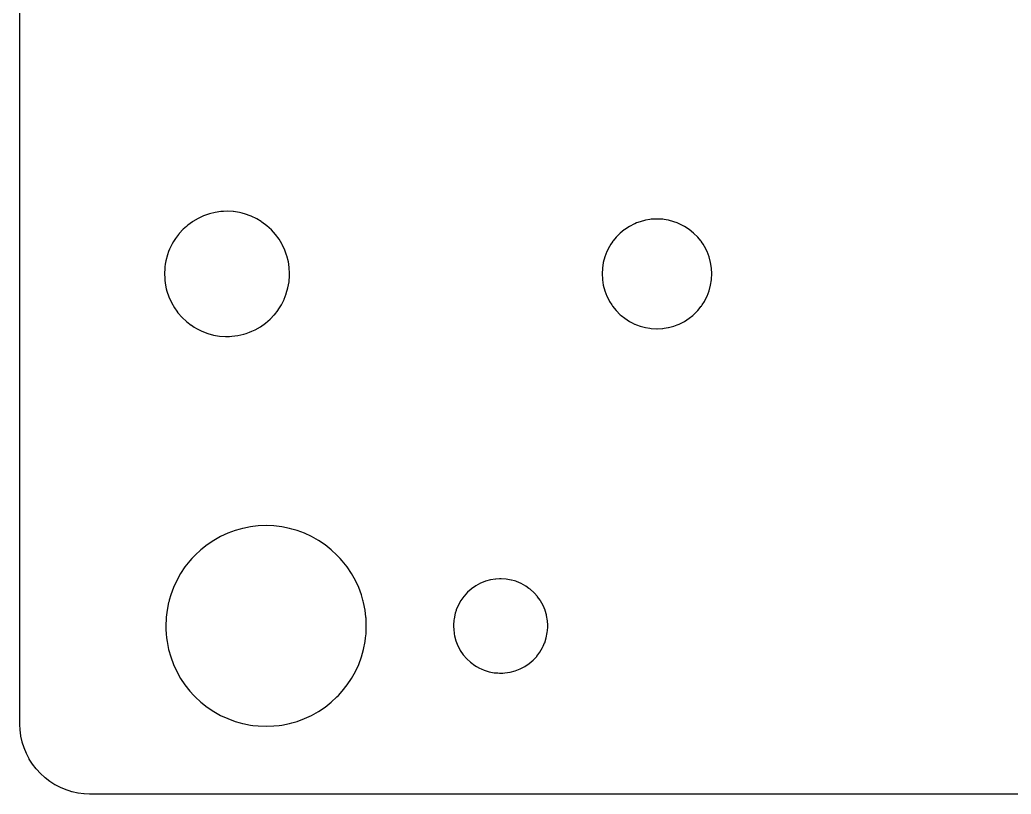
# Model space of a CAD drawing. Extents: x 77 to 213, y -151 to -47.
# Drawn here: x 77.3 to 141.8, y -150.6 to -100.3 of the extents above; entities that cross this region are included whole.
import ezdxf

# ---------------------------------------------------------------- set-up
doc = ezdxf.new("R2010")
doc.units = 0
doc.layers.add('BLACK', color=7, linetype='CONTINUOUS')

msp = doc.modelspace()

# ---------------------------------------------------------------- linework, layer by layer
at = {"layer": 'BLACK', "linetype": 'CONTINUOUS'}
for p, q in [((77.3435, -146.005), (77.3435, -52.1232)), ((88.9224, -113.239), (88.58, -113.44)), ((88.9252, -113.238), (88.9224, -113.239)), ((89.236, -113.094), (88.9252, -113.238)), ((88.9252, -113.238), (88.9252, -113.238)), ((89.2828, -113.072), (89.236, -113.094)), ((89.6577, -112.942), (89.2828, -113.072)), ((90.0436, -112.849), (89.6577, -112.942)), ((90.394, -112.799), (90.0436, -112.849)), ((90.4337, -112.794), (90.394, -112.799)), ((90.4367, -112.793), (90.4337, -112.794)), ((90.4337, -112.794), (90.4337, -112.794)), ((90.572, -112.788), (90.4367, -112.793)), ((90.8303, -112.777), (90.572, -112.788)), ((90.8334, -112.777), (90.8303, -112.777)), ((90.8303, -112.777), (90.8303, -112.777)), ((91.1979, -112.797), (90.8334, -112.777)), ((91.2267, -112.799), (91.1979, -112.797)), ((91.2297, -112.799), (91.2267, -112.799)), ((91.2267, -112.799), (91.2267, -112.799)), ((91.6221, -112.86), (91.2297, -112.799)), ((91.625, -112.86), (91.6221, -112.86)), ((91.7997, -112.905), (91.625, -112.86)), ((91.625, -112.86), (91.625, -112.86)), ((92.0066, -112.958), (91.7997, -112.905)), ((92.0095, -112.959), (92.0066, -112.958)), ((92.3202, -113.072), (92.0095, -112.959)), ((92.0095, -112.959), (92.0095, -112.959)), ((92.3796, -113.094), (92.3202, -113.072)), ((92.7376, -113.266), (92.3796, -113.094)), ((92.7403, -113.267), (92.7376, -113.266)), ((93.0284, -113.442), (92.7403, -113.267)), ((92.7403, -113.267), (92.7403, -113.267)), ((118.004, -113.354), (117.644, -113.451)), ((118.007, -113.354), (118.004, -113.354)), ((118.281, -113.311), (118.007, -113.354)), ((118.007, -113.354), (118.007, -113.354)), ((118.373, -113.296), (118.281, -113.311)), ((118.376, -113.296), (118.373, -113.296)), ((118.742, -113.277), (118.376, -113.296)), ((118.376, -113.296), (118.376, -113.296)), ((118.745, -113.277), (118.742, -113.277)), ((118.748, -113.277), (118.745, -113.277)), ((119.114, -113.296), (118.748, -113.277)), ((119.117, -113.296), (119.114, -113.296)), ((119.114, -113.296), (119.114, -113.296)), ((119.209, -113.311), (119.117, -113.296)), ((119.483, -113.354), (119.209, -113.311)), ((119.486, -113.354), (119.483, -113.354)), ((119.483, -113.354), (119.483, -113.354)), ((119.846, -113.451), (119.486, -113.354)), ((87.9599, -113.939), (87.6944, -114.226)), ((87.962, -113.937), (87.9599, -113.939)), ((87.9599, -113.939), (87.9599, -113.939)), ((88.1696, -113.753), (87.962, -113.937)), ((88.2566, -113.675), (88.1696, -113.753)), ((88.2589, -113.673), (88.2566, -113.675)), ((88.2566, -113.675), (88.2566, -113.675)), ((88.2613, -113.671), (88.2589, -113.673)), ((88.5659, -113.45), (88.2613, -113.671)), ((88.2613, -113.671), (88.2613, -113.671)), ((88.58, -113.44), (88.5659, -113.45)), ((93.0772, -113.471), (93.0284, -113.442)), ((93.3951, -113.709), (93.0772, -113.471)), ((93.6883, -113.977), (93.3951, -113.709)), ((93.9539, -114.272), (93.6883, -113.977)), ((116.623, -113.979), (116.361, -114.192)), ((116.648, -113.959), (116.623, -113.979)), ((116.65, -113.957), (116.648, -113.959)), ((116.648, -113.959), (116.648, -113.959)), ((116.653, -113.955), (116.65, -113.957)), ((116.961, -113.756), (116.653, -113.955)), ((116.963, -113.754), (116.961, -113.756)), ((116.961, -113.756), (116.961, -113.756)), ((116.966, -113.753), (116.963, -113.754)), ((117.293, -113.586), (116.966, -113.753)), ((116.966, -113.753), (116.966, -113.753)), ((117.296, -113.585), (117.293, -113.586)), ((117.293, -113.586), (117.293, -113.586)), ((117.299, -113.584), (117.296, -113.585)), ((117.425, -113.535), (117.299, -113.584)), ((117.299, -113.584), (117.299, -113.584)), ((117.644, -113.451), (117.425, -113.535)), ((120.065, -113.535), (119.846, -113.451)), ((120.191, -113.584), (120.065, -113.535)), ((120.194, -113.585), (120.191, -113.584)), ((120.191, -113.584), (120.191, -113.584)), ((120.197, -113.586), (120.194, -113.585)), ((120.354, -113.666), (120.197, -113.586)), ((120.197, -113.586), (120.197, -113.586)), ((120.527, -113.754), (120.354, -113.666)), ((120.84, -113.957), (120.527, -113.754)), ((121.129, -114.192), (120.84, -113.957)), ((87.4506, -114.547), (87.33, -114.743)), ((87.4522, -114.544), (87.4506, -114.547)), ((87.4506, -114.547), (87.4506, -114.547)), ((87.6572, -114.274), (87.4522, -114.544)), ((87.6904, -114.231), (87.6572, -114.274)), ((87.6923, -114.228), (87.6904, -114.231)), ((87.6904, -114.231), (87.6904, -114.231)), ((87.6943, -114.226), (87.6923, -114.228)), ((87.6944, -114.226), (87.6943, -114.226)), ((94.1895, -114.591), (93.9539, -114.272)), ((94.2814, -114.745), (94.1895, -114.591)), ((116.095, -114.458), (115.902, -114.697)), ((116.097, -114.456), (116.095, -114.458)), ((116.095, -114.458), (116.095, -114.458)), ((116.361, -114.192), (116.097, -114.456)), ((121.393, -114.456), (121.129, -114.192)), ((121.395, -114.458), (121.393, -114.456)), ((121.588, -114.697), (121.395, -114.458)), ((121.395, -114.458), (121.395, -114.458)), ((87.0691, -115.242), (87.0139, -115.391)), ((87.0702, -115.239), (87.0691, -115.242)), ((87.0691, -115.242), (87.0691, -115.242)), ((87.2442, -114.882), (87.0702, -115.239)), ((87.33, -114.743), (87.2442, -114.882)), ((94.363, -114.882), (94.2814, -114.745)), ((94.3928, -114.932), (94.363, -114.882)), ((94.5618, -115.292), (94.3928, -114.932)), ((94.5628, -115.294), (94.5618, -115.292)), ((94.6767, -115.614), (94.5628, -115.294)), ((115.658, -115.061), (115.491, -115.388)), ((115.659, -115.058), (115.658, -115.061)), ((115.658, -115.061), (115.658, -115.061)), ((115.75, -114.918), (115.659, -115.058)), ((115.86, -114.748), (115.75, -114.918)), ((115.862, -114.745), (115.86, -114.748)), ((115.86, -114.748), (115.86, -114.748)), ((115.902, -114.697), (115.862, -114.745)), ((121.628, -114.745), (121.588, -114.697)), ((121.63, -114.748), (121.628, -114.745)), ((121.74, -114.918), (121.63, -114.748)), ((121.63, -114.748), (121.63, -114.748)), ((121.831, -115.058), (121.74, -114.918)), ((121.832, -115.061), (121.831, -115.058)), ((121.999, -115.388), (121.832, -115.061)), ((121.832, -115.061), (121.832, -115.061)), ((86.9318, -115.611), (86.8304, -115.995)), ((87.0139, -115.391), (86.9318, -115.611)), ((94.695, -115.666), (94.6767, -115.614)), ((94.791, -116.051), (94.695, -115.666)), ((115.356, -115.739), (115.259, -116.099)), ((115.49, -115.391), (115.356, -115.739)), ((115.491, -115.388), (115.49, -115.391)), ((122, -115.391), (121.999, -115.388)), ((122.134, -115.739), (122, -115.391)), ((122.231, -116.099), (122.134, -115.739)), ((86.7598, -116.501), (86.742, -116.783)), ((86.7667, -116.39), (86.7598, -116.501)), ((86.7669, -116.387), (86.7667, -116.39)), ((86.7667, -116.39), (86.7667, -116.39)), ((86.7959, -116.208), (86.7669, -116.387)), ((86.8299, -115.998), (86.7959, -116.208)), ((86.8304, -115.995), (86.8299, -115.998)), ((94.7915, -116.054), (94.791, -116.051)), ((94.8142, -116.208), (94.7915, -116.054)), ((94.7915, -116.054), (94.7915, -116.054)), ((94.849, -116.443), (94.8142, -116.208)), ((94.8492, -116.447), (94.849, -116.443)), ((94.8658, -116.786), (94.8492, -116.447)), ((115.201, -116.468), (115.182, -116.84)), ((115.259, -116.099), (115.201, -116.468)), ((122.289, -116.468), (122.231, -116.099)), ((122.308, -116.84), (122.289, -116.468)), ((86.742, -116.783), (86.7421, -116.786)), ((86.7421, -116.786), (86.7425, -116.798)), ((86.7425, -116.798), (86.7551, -117.159)), ((86.7551, -117.159), (86.7559, -117.18)), ((86.7559, -117.18), (86.7563, -117.183)), ((86.7563, -117.183), (86.7563, -117.183)), ((86.7563, -117.183), (86.767, -117.263)), ((94.8364, -117.349), (94.8668, -116.953)), ((94.8684, -116.84), (94.8658, -116.786)), ((94.8668, -116.953), (94.8684, -116.84)), ((115.182, -116.84), (115.182, -116.843)), ((115.182, -116.843), (115.199, -117.18)), ((115.199, -117.18), (115.201, -117.212)), ((115.201, -117.212), (115.202, -117.216)), ((115.202, -117.216), (115.259, -117.577)), ((122.231, -117.577), (122.288, -117.216)), ((122.288, -117.216), (122.289, -117.212)), ((122.289, -117.212), (122.291, -117.18)), ((122.291, -117.18), (122.308, -116.843)), ((122.308, -116.843), (122.308, -116.84)), ((86.767, -117.263), (86.8084, -117.574)), ((86.8084, -117.574), (86.8091, -117.577)), ((86.8091, -117.577), (86.8091, -117.577)), ((86.8091, -117.577), (86.8615, -117.8)), ((86.8615, -117.8), (86.899, -117.96)), ((94.6607, -118.123), (94.7674, -117.74)), ((94.7674, -117.74), (94.8364, -117.349)), ((115.259, -117.577), (115.259, -117.581)), ((115.259, -117.581), (115.356, -117.941)), ((122.134, -117.941), (122.231, -117.581)), ((122.231, -117.581), (122.231, -117.577)), ((86.899, -117.96), (87.027, -118.336)), ((87.027, -118.336), (87.191, -118.697)), ((94.452, -118.622), (94.5171, -118.493)), ((94.5171, -118.493), (94.5182, -118.49)), ((94.5182, -118.49), (94.6595, -118.125)), ((94.5182, -118.49), (94.5182, -118.49)), ((94.6595, -118.125), (94.6607, -118.123)), ((94.6595, -118.125), (94.6595, -118.125)), ((115.356, -117.941), (115.49, -118.289)), ((115.49, -118.289), (115.491, -118.292)), ((115.491, -118.292), (115.491, -118.292)), ((115.491, -118.292), (115.609, -118.523)), ((115.609, -118.523), (115.659, -118.622)), ((121.831, -118.622), (121.881, -118.523)), ((121.881, -118.523), (121.999, -118.292)), ((121.999, -118.292), (122, -118.289)), ((121.999, -118.292), (121.999, -118.292)), ((122, -118.289), (122.134, -117.941)), ((87.191, -118.697), (87.3894, -119.041)), ((87.3894, -119.041), (87.3912, -119.044)), ((87.3912, -119.044), (87.3912, -119.044)), ((87.3912, -119.044), (87.544, -119.257)), ((94.127, -119.18), (94.3364, -118.85)), ((94.3364, -118.85), (94.3365, -118.85)), ((94.3365, -118.85), (94.3381, -118.847)), ((94.3381, -118.847), (94.3644, -118.795)), ((94.3644, -118.795), (94.452, -118.622)), ((115.659, -118.622), (115.661, -118.624)), ((115.661, -118.624), (115.661, -118.624)), ((115.661, -118.624), (115.804, -118.844)), ((115.804, -118.844), (115.862, -118.935)), ((115.862, -118.935), (115.864, -118.937)), ((115.864, -118.937), (115.864, -118.937)), ((115.864, -118.937), (116.095, -119.222)), ((121.395, -119.222), (121.626, -118.937)), ((121.626, -118.937), (121.628, -118.935)), ((121.626, -118.937), (121.626, -118.937)), ((121.628, -118.935), (121.686, -118.844)), ((121.686, -118.844), (121.829, -118.624)), ((121.829, -118.624), (121.831, -118.622)), ((121.829, -118.624), (121.829, -118.624)), ((87.544, -119.257), (87.6205, -119.364)), ((87.6205, -119.364), (87.882, -119.663)), ((87.882, -119.663), (87.8843, -119.665)), ((87.8843, -119.665), (88.1692, -119.932)), ((93.3067, -120.042), (93.6072, -119.783)), ((93.6072, -119.783), (93.6093, -119.78)), ((93.6093, -119.78), (93.8789, -119.497)), ((93.6093, -119.78), (93.6093, -119.78)), ((93.8789, -119.497), (93.881, -119.495)), ((93.881, -119.495), (93.8848, -119.49)), ((93.8848, -119.49), (94.1235, -119.185)), ((94.1235, -119.185), (94.1254, -119.182)), ((94.1235, -119.185), (94.1235, -119.185)), ((94.1254, -119.182), (94.127, -119.18)), ((94.127, -119.18), (94.127, -119.18)), ((116.095, -119.222), (116.097, -119.224)), ((116.097, -119.224), (116.361, -119.488)), ((116.361, -119.488), (116.363, -119.49)), ((116.363, -119.49), (116.363, -119.49)), ((116.363, -119.49), (116.422, -119.538)), ((116.422, -119.538), (116.65, -119.723)), ((116.65, -119.723), (116.963, -119.926)), ((120.527, -119.926), (120.84, -119.723)), ((120.84, -119.723), (121.068, -119.538)), ((121.068, -119.538), (121.127, -119.49)), ((121.127, -119.49), (121.129, -119.488)), ((121.127, -119.49), (121.127, -119.49)), ((121.129, -119.488), (121.393, -119.224)), ((121.393, -119.224), (121.395, -119.222)), ((88.1692, -119.932), (88.1692, -119.932)), ((88.1692, -119.932), (88.1714, -119.934)), ((88.1714, -119.934), (88.1739, -119.936)), ((88.1739, -119.936), (88.1739, -119.936)), ((88.1739, -119.936), (88.3819, -120.096)), ((88.3819, -120.096), (88.486, -120.177)), ((88.486, -120.177), (88.4886, -120.178)), ((88.4886, -120.178), (88.4886, -120.178)), ((88.4886, -120.178), (88.67, -120.292)), ((88.67, -120.292), (88.8226, -120.387)), ((88.8226, -120.387), (89.1782, -120.564)), ((92.6398, -120.465), (92.9796, -120.272)), ((92.9796, -120.272), (92.9823, -120.271)), ((92.9796, -120.272), (92.9796, -120.272)), ((92.9823, -120.271), (93.3067, -120.042)), ((116.963, -119.926), (117.136, -120.014)), ((117.136, -120.014), (117.293, -120.094)), ((117.293, -120.094), (117.293, -120.094)), ((117.293, -120.094), (117.296, -120.095)), ((117.296, -120.095), (117.299, -120.096)), ((117.299, -120.096), (117.299, -120.096)), ((117.299, -120.096), (117.425, -120.145)), ((117.425, -120.145), (117.644, -120.229)), ((117.644, -120.229), (118.004, -120.326)), ((118.004, -120.326), (118.007, -120.326)), ((118.007, -120.326), (118.007, -120.326)), ((118.007, -120.326), (118.281, -120.369)), ((118.281, -120.369), (118.373, -120.384)), ((118.373, -120.384), (118.376, -120.384)), ((118.376, -120.384), (118.376, -120.384)), ((118.376, -120.384), (118.742, -120.403)), ((118.742, -120.403), (118.745, -120.403)), ((118.745, -120.403), (118.748, -120.403)), ((118.748, -120.403), (119.114, -120.384)), ((119.114, -120.384), (119.114, -120.384)), ((119.114, -120.384), (119.117, -120.384)), ((119.117, -120.384), (119.209, -120.369)), ((119.209, -120.369), (119.483, -120.326)), ((119.483, -120.326), (119.483, -120.326)), ((119.483, -120.326), (119.486, -120.326)), ((119.486, -120.326), (119.846, -120.229)), ((119.846, -120.229), (120.065, -120.145)), ((120.065, -120.145), (120.191, -120.096)), ((120.191, -120.096), (120.194, -120.095)), ((120.191, -120.096), (120.191, -120.096)), ((120.194, -120.095), (120.197, -120.094)), ((120.197, -120.094), (120.354, -120.014)), ((120.197, -120.094), (120.197, -120.094)), ((120.354, -120.014), (120.527, -119.926)), ((89.1782, -120.564), (89.5493, -120.705)), ((89.5493, -120.705), (89.9324, -120.809)), ((89.9324, -120.809), (89.9355, -120.809)), ((89.9355, -120.809), (89.9355, -120.809)), ((89.9355, -120.809), (90.3208, -120.874)), ((90.3208, -120.874), (90.3208, -120.874)), ((90.3208, -120.874), (90.3239, -120.875)), ((90.3239, -120.875), (90.3269, -120.875)), ((90.3269, -120.875), (90.327, -120.875)), ((90.327, -120.875), (90.7168, -120.902)), ((90.7168, -120.902), (90.7168, -120.902)), ((90.7168, -120.902), (90.7199, -120.903)), ((90.7199, -120.903), (90.9762, -120.895)), ((90.9762, -120.895), (91.1137, -120.892)), ((91.1137, -120.892), (91.1167, -120.891)), ((91.1137, -120.892), (91.1137, -120.892)), ((91.1167, -120.891), (91.1198, -120.891)), ((91.1198, -120.891), (91.3083, -120.867)), ((91.1198, -120.891), (91.1198, -120.891)), ((91.3083, -120.867), (91.5106, -120.842)), ((91.5106, -120.842), (91.5136, -120.841)), ((91.5136, -120.841), (91.8947, -120.754)), ((91.5136, -120.841), (91.5136, -120.841)), ((91.8947, -120.754), (91.8947, -120.754)), ((91.8947, -120.754), (91.8977, -120.754)), ((91.8977, -120.754), (92.0456, -120.705)), ((92.0456, -120.705), (92.2715, -120.629)), ((92.2715, -120.629), (92.2744, -120.628)), ((92.2715, -120.629), (92.2715, -120.629)), ((92.2744, -120.628), (92.4176, -120.565)), ((92.4176, -120.565), (92.6343, -120.468)), ((92.6343, -120.468), (92.6371, -120.467)), ((92.6343, -120.468), (92.6343, -120.468)), ((92.6371, -120.467), (92.6398, -120.465)), ((92.3261, -133.267), (91.8244, -133.366)), ((92.49, -133.247), (92.3261, -133.267)), ((92.8315, -133.207), (92.49, -133.247)), ((92.834, -133.207), (92.8315, -133.207)), ((92.8315, -133.207), (92.8315, -133.207)), ((93.345, -133.186), (92.834, -133.207)), ((93.856, -133.207), (93.345, -133.186)), ((93.8585, -133.207), (93.856, -133.207)), ((94.2, -133.247), (93.8585, -133.207)), ((93.8585, -133.207), (93.8585, -133.207)), ((94.3639, -133.267), (94.2, -133.247)), ((94.8656, -133.366), (94.3639, -133.267)), ((90.3879, -133.896), (89.9417, -134.146)), ((90.3902, -133.895), (90.3879, -133.896)), ((90.8501, -133.683), (90.3902, -133.895)), ((90.3902, -133.895), (90.3902, -133.895)), ((90.8524, -133.682), (90.8501, -133.683)), ((90.8501, -133.683), (90.8501, -133.683)), ((91.3322, -133.505), (90.8524, -133.682)), ((91.6659, -133.411), (91.3322, -133.505)), ((91.8221, -133.367), (91.6659, -133.411)), ((91.8244, -133.366), (91.8221, -133.367)), ((91.8221, -133.367), (91.8221, -133.367)), ((94.8679, -133.367), (94.8656, -133.366)), ((95.0241, -133.411), (94.8679, -133.367)), ((94.8679, -133.367), (94.8679, -133.367)), ((95.3578, -133.505), (95.0241, -133.411)), ((95.8376, -133.682), (95.3578, -133.505)), ((95.8399, -133.683), (95.8376, -133.682)), ((96.2998, -133.895), (95.8399, -133.683)), ((95.8399, -133.683), (95.8399, -133.683)), ((96.3021, -133.896), (96.2998, -133.895)), ((96.2998, -133.895), (96.2998, -133.895)), ((96.7483, -134.146), (96.3021, -133.896)), ((89.5164, -134.43), (89.1148, -134.747)), ((89.9417, -134.146), (89.5164, -134.43)), ((97.1736, -134.43), (96.7483, -134.146)), ((97.5752, -134.747), (97.1736, -134.43)), ((88.7376, -135.096), (88.5251, -135.326)), ((88.7392, -135.094), (88.7376, -135.096)), ((89.1148, -134.747), (88.7392, -135.094)), ((97.9508, -135.094), (97.5752, -134.747)), ((97.9524, -135.096), (97.9508, -135.094)), ((98.1649, -135.326), (97.9524, -135.096)), ((88.0754, -135.871), (87.7913, -136.297)), ((88.3921, -135.47), (88.0754, -135.871)), ((88.5251, -135.326), (88.3921, -135.47)), ((98.2979, -135.47), (98.1649, -135.326)), ((98.6145, -135.871), (98.2979, -135.47)), ((98.8987, -136.297), (98.6145, -135.871)), ((87.7913, -136.297), (87.5414, -136.743)), ((99.1486, -136.743), (98.8987, -136.297)), ((87.3273, -137.207), (87.1503, -137.687)), ((87.3283, -137.205), (87.3273, -137.207)), ((87.5404, -136.745), (87.3283, -137.205)), ((87.5414, -136.743), (87.5404, -136.745)), ((87.5404, -136.745), (87.5404, -136.745)), ((99.1496, -136.745), (99.1486, -136.743)), ((99.3617, -137.205), (99.1496, -136.745)), ((99.1496, -136.745), (99.1496, -136.745)), ((99.3627, -137.207), (99.3617, -137.205)), ((99.5397, -137.687), (99.3627, -137.207)), ((106.98, -137.091), (106.699, -137.286)), ((107.281, -136.928), (106.98, -137.091)), ((107.563, -136.814), (107.281, -136.928)), ((107.595, -136.801), (107.563, -136.814)), ((107.598, -136.8), (107.595, -136.801)), ((107.595, -136.801), (107.595, -136.801)), ((107.601, -136.799), (107.598, -136.8)), ((107.924, -136.709), (107.601, -136.799)), ((107.927, -136.708), (107.924, -136.709)), ((107.924, -136.709), (107.924, -136.709)), ((107.931, -136.708), (107.927, -136.708)), ((108.261, -136.654), (107.931, -136.708)), ((107.931, -136.708), (107.931, -136.708)), ((108.265, -136.653), (108.261, -136.654)), ((108.261, -136.654), (108.261, -136.654)), ((108.268, -136.653), (108.265, -136.653)), ((108.508, -136.642), (108.268, -136.653)), ((108.268, -136.653), (108.268, -136.653)), ((108.606, -136.637), (108.508, -136.642)), ((108.61, -136.637), (108.606, -136.637)), ((108.944, -136.658), (108.61, -136.637)), ((108.61, -136.637), (108.61, -136.637)), ((108.948, -136.658), (108.944, -136.658)), ((108.944, -136.658), (108.944, -136.658)), ((108.951, -136.659), (108.948, -136.658)), ((109.281, -136.717), (108.951, -136.659)), ((108.951, -136.659), (108.951, -136.659)), ((109.285, -136.718), (109.281, -136.717)), ((109.281, -136.717), (109.281, -136.717)), ((109.477, -136.774), (109.285, -136.718)), ((109.569, -136.801), (109.477, -136.774)), ((109.613, -136.814), (109.569, -136.801)), ((109.928, -136.947), (109.613, -136.814)), ((110.226, -137.114), (109.928, -136.947)), ((110.229, -137.116), (110.226, -137.114)), ((110.429, -137.258), (110.229, -137.116)), ((110.229, -137.116), (110.229, -137.116)), ((87.1503, -137.687), (87.0562, -138.021)), ((99.6338, -138.021), (99.5397, -137.687)), ((106.189, -137.795), (106.01, -138.041)), ((106.209, -137.767), (106.189, -137.795)), ((106.211, -137.764), (106.209, -137.767)), ((106.209, -137.767), (106.209, -137.767)), ((106.442, -137.511), (106.211, -137.764)), ((106.666, -137.315), (106.442, -137.511)), ((106.696, -137.288), (106.666, -137.315)), ((106.699, -137.286), (106.696, -137.288)), ((106.696, -137.288), (106.696, -137.288)), ((110.504, -137.313), (110.429, -137.258)), ((110.759, -137.541), (110.504, -137.313)), ((110.986, -137.797), (110.759, -137.541)), ((110.988, -137.8), (110.986, -137.797)), ((111.145, -138.024), (110.988, -137.8)), ((110.988, -137.8), (110.988, -137.8)), ((87.0114, -138.179), (86.9117, -138.681)), ((87.0396, -138.08), (87.0114, -138.179)), ((87.0562, -138.021), (87.0396, -138.08)), ((99.6504, -138.08), (99.6338, -138.021)), ((99.6786, -138.179), (99.6504, -138.08)), ((99.7783, -138.681), (99.6786, -138.179)), ((105.841, -138.338), (105.706, -138.652)), ((106.01, -138.041), (105.841, -138.338)), ((111.183, -138.077), (111.145, -138.024)), ((111.348, -138.376), (111.183, -138.077)), ((111.349, -138.38), (111.348, -138.376)), ((111.474, -138.684), (111.349, -138.38)), ((111.349, -138.38), (111.349, -138.38)), ((86.8585, -139.13), (86.8516, -139.189)), ((86.9114, -138.684), (86.8585, -139.13)), ((86.9117, -138.681), (86.9114, -138.684)), ((99.7786, -138.684), (99.7783, -138.681)), ((99.8315, -139.13), (99.7786, -138.684)), ((99.8384, -139.189), (99.8315, -139.13)), ((105.581, -139.125), (105.56, -139.24)), ((105.608, -138.98), (105.581, -139.125)), ((105.641, -138.87), (105.608, -138.98)), ((105.693, -138.696), (105.641, -138.87)), ((105.706, -138.652), (105.693, -138.696)), ((111.478, -138.693), (111.474, -138.684)), ((111.479, -138.696), (111.478, -138.693)), ((111.56, -138.98), (111.479, -138.696)), ((111.479, -138.696), (111.479, -138.696)), ((111.572, -139.021), (111.56, -138.98)), ((111.629, -139.359), (111.572, -139.021)), ((86.8516, -139.189), (86.8315, -139.7)), ((86.8315, -139.7), (86.8405, -139.93)), ((99.8568, -139.657), (99.8384, -139.189)), ((99.8384, -140.211), (99.8585, -139.7)), ((99.8585, -139.7), (99.8568, -139.657)), ((105.546, -139.316), (105.522, -139.657)), ((105.522, -139.657), (105.523, -139.679)), ((105.523, -139.679), (105.536, -139.999)), ((105.56, -139.24), (105.546, -139.316)), ((111.646, -139.657), (111.629, -139.359)), ((111.648, -139.7), (111.646, -139.657)), ((111.647, -139.786), (111.648, -139.7)), ((86.8405, -139.93), (86.8516, -140.211)), ((86.8516, -140.211), (86.8518, -140.213)), ((86.8518, -140.213), (86.8518, -140.213)), ((86.8518, -140.213), (86.8816, -140.465)), ((99.8084, -140.465), (99.8382, -140.213)), ((99.8382, -140.213), (99.8384, -140.211)), ((99.8382, -140.213), (99.8382, -140.213)), ((105.536, -139.999), (105.556, -140.126)), ((105.556, -140.126), (105.569, -140.211)), ((105.569, -140.211), (105.589, -140.337)), ((105.589, -140.337), (105.678, -140.667)), ((111.552, -140.462), (111.619, -140.126)), ((111.619, -140.126), (111.63, -139.995)), ((111.63, -139.995), (111.647, -139.788)), ((111.647, -139.788), (111.647, -139.786)), ((111.647, -139.788), (111.647, -139.788)), ((86.8816, -140.465), (86.9117, -140.719)), ((86.9117, -140.719), (87.0114, -141.221)), ((99.6786, -141.221), (99.7783, -140.719)), ((99.7783, -140.719), (99.8084, -140.465)), ((105.678, -140.667), (105.804, -140.985)), ((105.804, -140.985), (105.806, -140.988)), ((105.806, -140.988), (105.806, -140.988)), ((105.806, -140.988), (105.893, -141.151)), ((111.31, -141.1), (111.346, -141.018)), ((111.346, -141.018), (111.447, -140.791)), ((111.447, -140.791), (111.449, -140.788)), ((111.447, -140.791), (111.447, -140.791)), ((111.449, -140.788), (111.552, -140.462)), ((87.0114, -141.221), (87.1503, -141.713)), ((87.1503, -141.713), (87.3273, -142.193)), ((99.3627, -142.193), (99.5397, -141.713)), ((99.5397, -141.713), (99.6786, -141.221)), ((105.893, -141.151), (105.965, -141.287)), ((105.965, -141.287), (105.967, -141.29)), ((105.967, -141.29), (105.967, -141.29)), ((105.967, -141.29), (106.156, -141.566)), ((106.156, -141.566), (106.156, -141.566)), ((106.156, -141.566), (106.158, -141.569)), ((106.158, -141.569), (106.381, -141.828)), ((110.7, -141.916), (110.929, -141.672)), ((110.929, -141.672), (110.932, -141.669)), ((110.929, -141.672), (110.929, -141.672)), ((110.932, -141.669), (110.934, -141.666)), ((110.934, -141.666), (111.134, -141.398)), ((110.934, -141.666), (110.934, -141.666)), ((111.134, -141.398), (111.137, -141.395)), ((111.137, -141.395), (111.138, -141.392)), ((111.138, -141.392), (111.308, -141.103)), ((111.308, -141.103), (111.31, -141.1)), ((111.308, -141.103), (111.308, -141.103)), ((87.3273, -142.193), (87.3283, -142.195)), ((87.3283, -142.195), (87.3283, -142.195)), ((87.3283, -142.195), (87.5404, -142.655)), ((99.1496, -142.655), (99.3617, -142.195)), ((99.3617, -142.195), (99.3627, -142.193)), ((99.3617, -142.195), (99.3617, -142.195)), ((106.381, -141.828), (106.632, -142.06)), ((106.632, -142.06), (106.908, -142.263)), ((106.908, -142.263), (106.911, -142.265)), ((106.911, -142.265), (106.911, -142.265)), ((106.911, -142.265), (107.028, -142.333)), ((107.028, -142.333), (107.204, -142.434)), ((109.85, -142.49), (110.154, -142.331)), ((110.154, -142.331), (110.437, -142.14)), ((110.437, -142.14), (110.698, -141.918)), ((110.698, -141.918), (110.7, -141.916)), ((110.7, -141.916), (110.7, -141.916)), ((87.5404, -142.655), (87.5404, -142.655)), ((87.5404, -142.655), (87.5414, -142.657)), ((87.5414, -142.657), (87.7913, -143.103)), ((98.8987, -143.103), (99.1486, -142.657)), ((99.1486, -142.657), (99.1496, -142.655)), ((99.1496, -142.655), (99.1496, -142.655)), ((107.204, -142.434), (107.331, -142.49)), ((107.331, -142.49), (107.514, -142.57)), ((107.514, -142.57), (107.514, -142.57)), ((107.514, -142.57), (107.517, -142.571)), ((107.517, -142.571), (107.521, -142.572)), ((107.521, -142.572), (107.521, -142.572)), ((107.521, -142.572), (107.656, -142.614)), ((107.656, -142.614), (107.844, -142.672)), ((107.844, -142.672), (107.847, -142.673)), ((107.847, -142.673), (107.847, -142.673)), ((107.847, -142.673), (108.176, -142.736)), ((108.176, -142.736), (108.176, -142.736)), ((108.176, -142.736), (108.18, -142.736)), ((108.18, -142.736), (108.404, -142.754)), ((108.404, -142.754), (108.517, -142.762)), ((108.517, -142.762), (108.517, -142.762)), ((108.517, -142.762), (108.521, -142.763)), ((108.521, -142.763), (108.734, -142.755)), ((108.734, -142.755), (108.859, -142.751)), ((108.859, -142.751), (108.859, -142.751)), ((108.859, -142.751), (108.863, -142.751)), ((108.863, -142.751), (109.032, -142.726)), ((109.032, -142.726), (109.197, -142.701)), ((109.197, -142.701), (109.197, -142.701)), ((109.197, -142.701), (109.201, -142.701)), ((109.201, -142.701), (109.204, -142.7)), ((109.204, -142.7), (109.528, -142.614)), ((109.204, -142.7), (109.204, -142.7)), ((109.528, -142.614), (109.532, -142.613)), ((109.528, -142.614), (109.528, -142.614)), ((109.532, -142.613), (109.85, -142.49)), ((87.7913, -143.103), (88.0754, -143.529)), ((88.0754, -143.529), (88.3921, -143.93)), ((98.2979, -143.93), (98.6145, -143.529)), ((98.6145, -143.529), (98.8987, -143.103)), ((88.3921, -143.93), (88.3938, -143.932)), ((88.3938, -143.932), (88.3938, -143.932)), ((88.3938, -143.932), (88.6501, -144.209)), ((88.6501, -144.209), (88.7392, -144.306)), ((97.9508, -144.306), (98.0399, -144.209)), ((98.0399, -144.209), (98.2962, -143.932)), ((98.2962, -143.932), (98.2979, -143.93)), ((98.2962, -143.932), (98.2962, -143.932)), ((88.7392, -144.306), (89.1148, -144.653)), ((89.1148, -144.653), (89.5164, -144.97)), ((97.1736, -144.97), (97.5752, -144.653)), ((97.5752, -144.653), (97.9508, -144.306)), ((89.5164, -144.97), (89.9417, -145.254)), ((89.9417, -145.254), (90.3879, -145.504)), ((90.3879, -145.504), (90.3902, -145.505)), ((90.3902, -145.505), (90.3902, -145.505)), ((90.3902, -145.505), (90.8501, -145.717)), ((95.8399, -145.717), (96.2998, -145.505)), ((96.2998, -145.505), (96.3021, -145.504)), ((96.2998, -145.505), (96.2998, -145.505)), ((96.3021, -145.504), (96.7483, -145.254)), ((96.7483, -145.254), (97.1736, -144.97)), ((77.3448, -146.022), (77.3435, -146.005)), ((77.3487, -146.05), (77.3448, -146.022)), ((77.3456, -146.097), (77.3472, -146.071)), ((77.3607, -146.443), (77.3456, -146.097)), ((77.3472, -146.071), (77.3478, -146.067)), ((77.3478, -146.067), (77.3486, -146.063)), ((77.3478, -146.067), (77.3478, -146.067)), ((77.3486, -146.063), (77.3487, -146.05)), ((90.8501, -145.717), (90.8524, -145.718)), ((90.8524, -145.718), (91.3322, -145.895)), ((91.3322, -145.895), (91.6659, -145.989)), ((91.6659, -145.989), (91.8221, -146.033)), ((91.8221, -146.033), (91.8221, -146.033)), ((91.8221, -146.033), (91.8244, -146.034)), ((91.8244, -146.034), (92.3261, -146.133)), ((92.3261, -146.133), (92.49, -146.153)), ((92.49, -146.153), (92.8315, -146.193)), ((92.8315, -146.193), (92.8315, -146.193)), ((92.8315, -146.193), (92.834, -146.193)), ((92.834, -146.193), (93.345, -146.214)), ((93.345, -146.214), (93.856, -146.193)), ((93.856, -146.193), (93.8585, -146.193)), ((93.8585, -146.193), (94.2, -146.153)), ((93.8585, -146.193), (93.8585, -146.193)), ((94.2, -146.153), (94.3639, -146.133)), ((94.3639, -146.133), (94.8656, -146.034)), ((94.8656, -146.034), (94.8679, -146.033)), ((94.8679, -146.033), (95.0241, -145.989)), ((94.8679, -146.033), (94.8679, -146.033)), ((95.0241, -145.989), (95.3578, -145.895)), ((95.3578, -145.895), (95.8376, -145.718)), ((95.8376, -145.718), (95.8399, -145.717)), ((77.3616, -146.454), (77.3607, -146.443)), ((77.4122, -146.838), (77.3616, -146.454)), ((77.4141, -146.849), (77.4122, -146.838)), ((77.4981, -147.228), (77.4141, -146.849)), ((77.5009, -147.238), (77.4981, -147.228)), ((77.6175, -147.608), (77.5009, -147.238)), ((77.6213, -147.619), (77.6175, -147.608)), ((77.7697, -147.977), (77.6213, -147.619)), ((77.7744, -147.987), (77.7697, -147.977)), ((77.9534, -148.331), (77.7744, -147.987)), ((77.9589, -148.34), (77.9534, -148.331)), ((78.1673, -148.667), (77.9589, -148.34)), ((78.1736, -148.676), (78.1673, -148.667)), ((78.4097, -148.984), (78.1736, -148.676)), ((78.4167, -148.993), (78.4097, -148.984)), ((78.6787, -149.278), (78.4167, -148.993)), ((78.6865, -149.286), (78.6787, -149.278)), ((78.9724, -149.548), (78.6865, -149.286)), ((78.9809, -149.555), (78.9724, -149.548)), ((79.2885, -149.791), (78.9809, -149.555)), ((79.2975, -149.798), (79.2885, -149.791)), ((79.6246, -150.006), (79.2975, -149.798)), ((79.6341, -150.012), (79.6246, -150.006)), ((79.9781, -150.191), (79.6341, -150.012)), ((79.9881, -150.195), (79.9781, -150.191)), ((80.3464, -150.344), (79.9881, -150.195)), ((80.3567, -150.347), (80.3464, -150.344)), ((80.5563, -150.41), (80.3567, -150.347)), ((80.7266, -150.464), (80.5563, -150.41)), ((80.7372, -150.467), (80.7266, -150.464)), ((81.1158, -150.551), (80.7372, -150.467)), ((81.1266, -150.553), (81.1158, -150.551)), ((81.5111, -150.603), (81.1266, -150.553)), ((81.5221, -150.604), (81.5111, -150.603)), ((81.879, -150.62), (81.5221, -150.604)), ((81.9008, -150.619), (81.879, -150.62)), ((81.9213, -150.616), (81.9008, -150.619)), ((81.9301, -150.618), (81.9213, -150.616)), ((81.945, -150.62), (81.9301, -150.618)), ((81.9301, -150.618), (81.9301, -150.618)), ((81.9644, -150.621), (81.945, -150.62)), ((208.873, -150.621), (81.9644, -150.621))]:
    msp.add_line(p, q, dxfattribs=at)

doc.saveas('drawing.dxf')
